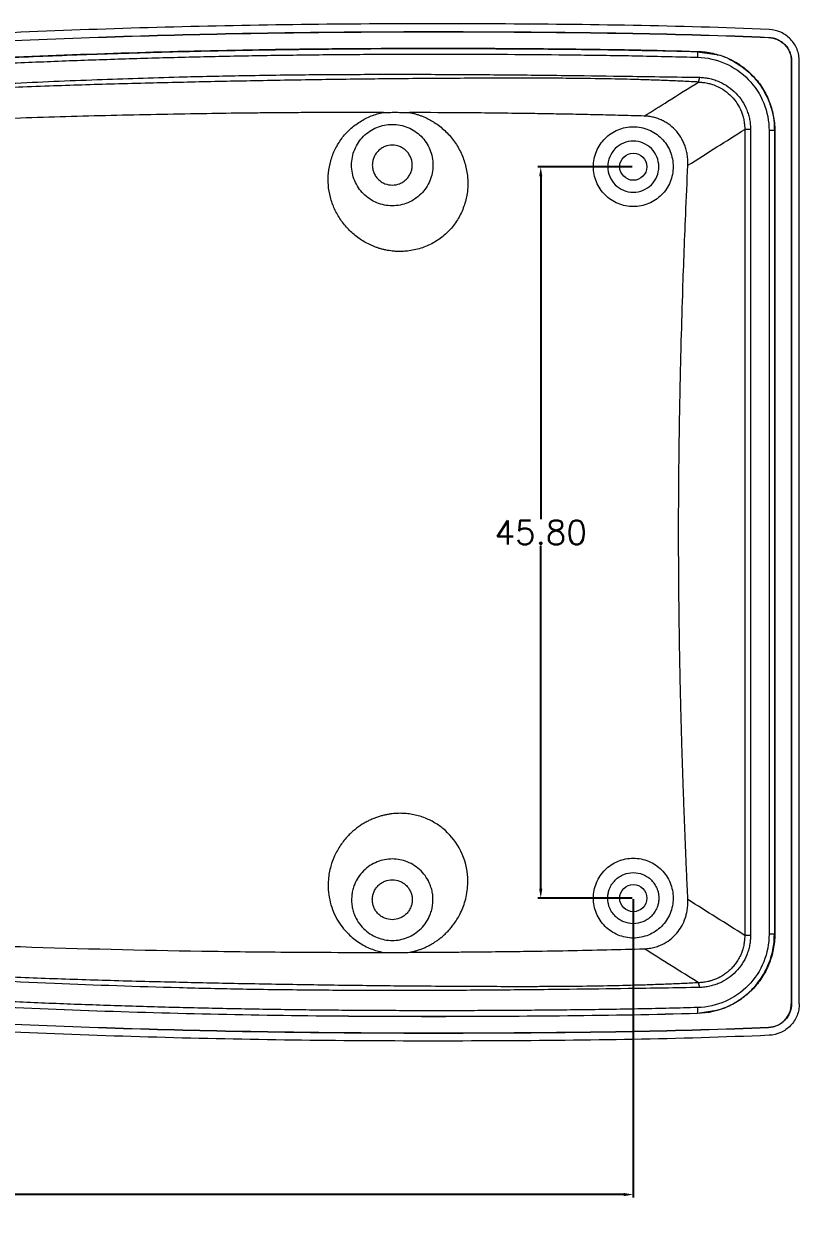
# Model space of a CAD drawing. Header units: inches. Extents: x 1474 to 3696, y 573 to 1061.
# Drawn here: x 2787 to 2835.6, y 835.4 to 909.7 of the extents above; entities that cross this region are included whole.
import ezdxf

# ---------------------------------------------------------------- set-up
doc = ezdxf.new("R2010")
doc.units = ezdxf.units.IN
doc.styles.get("Standard").update_dxf_attribs({"font": 'txt', "bigfont": 'gbcbig.shx'})
doc.dimstyles.new('2', dxfattribs={"dimtxt": 1.5, "dimasz": 0.6, "dimexe": 0.18, "dimexo": 0.0625, "dimgap": 0.09, "dimtad": 0, "dimtih": 1, "dimtoh": 1, "dimzin": 0, "dimdsep": 46, "dimtxsty": 'Standard', "dimcen": 0, "dimadec": 0, "dimazin": 2, "dimtfac": 1, "dimtofl": 0, "dimtmove": 0, "dimatfit": 3, "dimfxl": 0, "dimtolj": 1, "dimtzin": 0, "dimarcsym": 0})

# ---------------------------------------------------------------- blocks, each defined once
blk = doc.blocks.new('*D213')
at = {"color": 0, "lineweight": -2, "transparency": 16777216}
for p, q in [((2825.162, 900.754), (2819.247, 900.754)), ((2819.427, 900.154), (2819.427, 878.694)), ((2819.427, 855.554), (2819.427, 877.014)), ((2825.162, 854.954), (2819.247, 854.954))]:
    blk.add_line(p, q, dxfattribs=at)
at = {"color": 0, "transparency": 16777216}
for points in [[(2819.327, 900.154), (2819.527, 900.154), (2819.427, 900.754)], [(2819.327, 855.554), (2819.527, 855.554), (2819.427, 854.954)]]:
    blk.add_solid(points, dxfattribs=at)
at = {"layer": 'Defpoints', "color": 0, "transparency": 16777216}
for p in [(2819.427, 900.754), (2825.225, 900.754), (2825.225, 854.954)]:
    blk.add_point(p, dxfattribs=at)
at = {"color": 0, "transparency": 16777216, "insert": (2819.427, 877.854), "char_height": 1.5, "attachment_point": 5}
blk.add_mtext('\\A1;45.80', dxfattribs=at)
blk = doc.blocks.new('*D215')
at = {"color": 0, "lineweight": -2, "transparency": 16777216}
for p, q in [((2695.025, 863.451), (2695.025, 836.212)), ((2825.225, 854.892), (2825.225, 836.212)), ((2695.625, 836.392), (2756.785, 836.392)), ((2824.625, 836.392), (2763.465, 836.392))]:
    blk.add_line(p, q, dxfattribs=at)
at = {"color": 0, "transparency": 16777216}
for points in [[(2695.625, 836.492), (2695.625, 836.292), (2695.025, 836.392)], [(2824.625, 836.492), (2824.625, 836.292), (2825.225, 836.392)]]:
    blk.add_solid(points, dxfattribs=at)
at = {"layer": 'Defpoints', "color": 0, "transparency": 16777216}
for p in [(2695.025, 863.514), (2825.225, 854.954), (2695.025, 836.392)]:
    blk.add_point(p, dxfattribs=at)
at = {"color": 0, "transparency": 16777216, "insert": (2760.125, 836.392), "char_height": 1.5, "attachment_point": 5}
blk.add_mtext('\\A1;130.20', dxfattribs=at)

msp = doc.modelspace()

# ---------------------------------------------------------------- linework, layer by layer
at = {"color": 7, "linetype": 'Continuous', "lineweight": 15}
for p, q in [((2833.706, 908.856), (2833.706, 908.845)), ((2829.257, 907.979), (2829.256, 907.958)), ((2835.125, 907.367), (2835.125, 848.342)), ((2835.135, 907.367), (2835.125, 907.367)), ((2835.135, 907.367), (2835.135, 848.342)), ((2835.625, 848.342), (2835.625, 907.367)), ((2829.32, 906.055), (2829.387, 906.353)), ((2832.569, 903.089), (2832.211, 903.089)), ((2832.211, 903.089), (2832.211, 852.62)), ((2832.569, 903.089), (2832.569, 852.62)), ((2833.732, 903.013), (2833.732, 852.696)), ((2834.068, 903.013), (2833.732, 903.013)), ((2834.068, 903.013), (2834.068, 852.696)), ((2834.09, 903.013), (2834.068, 903.013)), ((2834.09, 903.013), (2834.09, 852.696)), ((2832.569, 852.62), (2832.211, 852.62)), ((2834.068, 852.696), (2833.732, 852.696)), ((2834.068, 852.696), (2834.09, 852.696)), ((2829.387, 849.356), (2829.32, 849.654)), ((2835.125, 848.342), (2835.135, 848.342)), ((2829.256, 847.751), (2829.257, 847.729)), ((2833.706, 846.863), (2833.706, 846.853))]:
    msp.add_line(p, q, dxfattribs=at)
at = {"color": 8, "linetype": 'Continuous', "lineweight": 15}
for p, q in [((2829.256, 907.958), (2830.44, 907.772)), ((2829.256, 847.751), (2830.44, 847.935))]:
    msp.add_line(p, q, dxfattribs=at)
at = {"color": 7, "linetype": 'Continuous', "lineweight": 15}
for centre in [(2825.225, 900.754), (2825.225, 854.954)]:
    msp.add_circle(centre, 0.85, dxfattribs=at)
for centre, start, end in [((2826.832, 907.763), 356.34105, 4.59062), ((2826.832, 847.946), 355.40938, 3.65895)]:
    msp.add_arc(centre, 2.432, start, end, dxfattribs=at)
for points, knots in [([(2833.728, 909.345), (2830.888, 909.47), (2828.048, 909.548), (2822.367, 909.653), (2819.527, 909.68), (2813.845, 909.708), (2811.003, 909.708), (2805.319, 909.671), (2802.475, 909.634), (2793.944, 909.458), (2788.272, 909.26), (2776.949, 908.68), (2771.297, 908.303), (2762.836, 907.646), (2760.018, 907.411), (2754.388, 906.91), (2751.575, 906.646), (2745.959, 906.07), (2743.159, 905.758), (2737.576, 905.077), (2734.793, 904.707), (2729.24, 903.918), (2726.469, 903.5), (2720.927, 902.641), (2718.156, 902.202), (2712.62, 901.308), (2709.854, 900.856), (2704.344, 899.88), (2701.599, 899.355), (2698.872, 898.754)], [0, 0, 0, 0, 0.0625, 0.0625, 0.125, 0.125, 0.1875, 0.1875, 0.25, 0.25, 0.375, 0.375, 0.5, 0.5, 0.5625, 0.5625, 0.625, 0.625, 0.6875, 0.6875, 0.75, 0.75, 0.8125, 0.8125, 0.875, 0.875, 0.9375, 0.9375, 1, 1, 1, 1]), ([(2698.978, 898.276), (2701.696, 898.875), (2704.438, 899.4), (2709.945, 900.374), (2712.709, 900.828), (2718.244, 901.721), (2721.014, 902.16), (2726.555, 903.019), (2729.326, 903.436), (2734.878, 904.224), (2737.659, 904.593), (2743.238, 905.275), (2746.035, 905.584), (2751.64, 906.159), (2754.448, 906.425), (2760.073, 906.924), (2762.889, 907.159), (2771.349, 907.816), (2777.003, 908.193), (2788.327, 908.772), (2793.997, 908.97), (2802.508, 909.144), (2805.346, 909.182), (2811.021, 909.218), (2813.858, 909.218), (2819.531, 909.191), (2822.367, 909.164), (2828.038, 909.059), (2830.873, 908.98), (2833.706, 908.856)], [0, 0, 0, 0, 0.0625, 0.0625, 0.125, 0.125, 0.1875, 0.1875, 0.25, 0.25, 0.3125, 0.3125, 0.375, 0.375, 0.4375, 0.4375, 0.5, 0.5, 0.625, 0.625, 0.75, 0.75, 0.8125, 0.8125, 0.875, 0.875, 0.9375, 0.9375, 1, 1, 1, 1]), ([(2698.98, 898.265), (2701.698, 898.865), (2704.44, 899.389), (2709.947, 900.364), (2712.712, 900.818), (2718.247, 901.71), (2721.017, 902.15), (2726.557, 903.008), (2729.328, 903.426), (2734.88, 904.214), (2737.661, 904.583), (2743.24, 905.265), (2746.037, 905.573), (2751.641, 906.149), (2754.45, 906.415), (2760.074, 906.914), (2762.891, 907.149), (2771.351, 907.806), (2777.004, 908.182), (2788.328, 908.761), (2793.998, 908.959), (2802.509, 909.134), (2805.347, 909.172), (2811.021, 909.208), (2813.858, 909.207), (2819.531, 909.18), (2822.367, 909.153), (2828.038, 909.048), (2830.873, 908.97), (2833.706, 908.845)], [0, 0, 0, 0, 0.0625, 0.0625, 0.125, 0.125, 0.1875, 0.1875, 0.25, 0.25, 0.3125, 0.3125, 0.375, 0.375, 0.4375, 0.4375, 0.5, 0.5, 0.625, 0.625, 0.75, 0.75, 0.8125, 0.8125, 0.875, 0.875, 0.9375, 0.9375, 1, 1, 1, 1]), ([(2833.706, 908.856), (2833.898, 908.848), (2834.084, 908.803), (2834.345, 908.687), (2834.427, 908.64), (2834.582, 908.532), (2834.655, 908.469), (2834.787, 908.332), (2834.846, 908.258), (2834.949, 908.098), (2834.993, 908.013), (2835.098, 907.749), (2835.135, 907.559), (2835.135, 907.367)], [0, 0, 0, 0, 0.25, 0.25, 0.375, 0.375, 0.5, 0.5, 0.625, 0.625, 0.75, 0.75, 1, 1, 1, 1]), ([(2833.706, 908.845), (2833.896, 908.837), (2834.081, 908.793), (2834.34, 908.678), (2834.422, 908.631), (2834.575, 908.524), (2834.648, 908.461), (2834.779, 908.325), (2834.837, 908.252), (2834.94, 908.093), (2834.984, 908.008), (2835.088, 907.746), (2835.125, 907.557), (2835.125, 907.367)], [0, 0, 0, 0, 0.25, 0.25, 0.375, 0.375, 0.5, 0.5, 0.625, 0.625, 0.75, 0.75, 1, 1, 1, 1]), ([(2835.625, 907.367), (2835.625, 907.494), (2835.613, 907.62), (2835.566, 907.866), (2835.53, 907.989), (2835.436, 908.224), (2835.378, 908.335), (2835.242, 908.547), (2835.163, 908.647), (2834.988, 908.829), (2834.893, 908.911), (2834.687, 909.056), (2834.576, 909.12), (2834.232, 909.274), (2833.982, 909.334), (2833.728, 909.345)], [0, 0, 0, 0, 0.125, 0.125, 0.25, 0.25, 0.375, 0.375, 0.5, 0.5, 0.625, 0.625, 0.75, 0.75, 1, 1, 1, 1]), ([(2700.373, 897.534), (2702.981, 898.085), (2705.609, 898.575), (2710.882, 899.492), (2713.528, 899.921), (2718.824, 900.771), (2721.474, 901.193), (2726.775, 902.013), (2729.425, 902.412), (2734.736, 903.166), (2737.398, 903.522), (2742.733, 904.179), (2745.407, 904.478), (2750.766, 905.036), (2753.452, 905.294), (2758.831, 905.781), (2761.524, 906.009), (2769.614, 906.654), (2775.02, 907.027), (2783.141, 907.476), (2785.85, 907.606), (2791.271, 907.823), (2793.983, 907.911), (2799.411, 908.051), (2802.125, 908.101), (2807.553, 908.164), (2810.267, 908.178), (2815.694, 908.177), (2818.407, 908.163), (2823.832, 908.104), (2826.545, 908.058), (2829.257, 907.979)], [0, 0, 0, 0, 0.0625, 0.0625, 0.125, 0.125, 0.1875, 0.1875, 0.25, 0.25, 0.3125, 0.3125, 0.375, 0.375, 0.4375, 0.4375, 0.5, 0.5, 0.625, 0.625, 0.6875, 0.6875, 0.75, 0.75, 0.8125, 0.8125, 0.875, 0.875, 0.9375, 0.9375, 1, 1, 1, 1]), ([(2700.377, 897.512), (2700.779, 897.596), (2701.598, 897.767), (2702.856, 898.018), (2704.168, 898.272), (2705.533, 898.527), (2706.952, 898.784), (2708.425, 899.043), (2709.951, 899.304), (2711.529, 899.568), (2713.158, 899.836), (2714.836, 900.109), (2716.564, 900.386), (2718.339, 900.67), (2720.161, 900.96), (2723.172, 901.434), (2726.755, 901.988), (2730.278, 902.509), (2732.923, 902.887), (2735.127, 903.191), (2737.82, 903.547), (2740.971, 903.944), (2745.208, 904.435), (2750.75, 905.018), (2757.785, 905.676), (2763.748, 906.171), (2768.12, 906.504), (2770.422, 906.671), (2772.787, 906.835), (2775.2, 906.994), (2777.644, 907.145), (2780.093, 907.287), (2782.527, 907.418), (2784.935, 907.537), (2787.334, 907.644), (2789.774, 907.742), (2792.319, 907.832), (2794.998, 907.915), (2797.787, 907.988), (2800.647, 908.049), (2803.557, 908.097), (2806.524, 908.13), (2809.555, 908.151), (2812.658, 908.158), (2815.835, 908.152), (2819.087, 908.133), (2822.412, 908.099), (2825.81, 908.047), (2828.1, 907.987), (2829.256, 907.958)], [0, 0, 0, 0, 0.009613, 0.019627, 0.030044, 0.040868, 0.052103, 0.063747, 0.075795, 0.088241, 0.101077, 0.114297, 0.127893, 0.141857, 0.156186, 0.170875, 0.212899, 0.240686, 0.25391, 0.27517, 0.292502, 0.317147, 0.349056, 0.391575, 0.446448, 0.512676, 0.529908, 0.547698, 0.565962, 0.584605, 0.603496, 0.622432, 0.641181, 0.659681, 0.678008, 0.696511, 0.715936, 0.736676, 0.758242, 0.780199, 0.802523, 0.825263, 0.848514, 0.872331, 0.896727, 0.9217, 0.947242, 0.973342, 1, 1, 1, 1]), ([(2829.257, 907.979), (2829.579, 907.97), (2829.895, 907.93), (2830.361, 907.826), (2830.514, 907.784), (2830.819, 907.685), (2830.97, 907.628), (2831.41, 907.435), (2831.687, 907.28), (2832.212, 906.918), (2832.461, 906.709), (2832.905, 906.253), (2833.104, 906.005), (2833.454, 905.469), (2833.605, 905.182), (2833.844, 904.593), (2833.936, 904.288), (2834.059, 903.655), (2834.09, 903.335), (2834.09, 903.013)], [0, 0, 0, 0, 0.125, 0.125, 0.1875, 0.1875, 0.25, 0.25, 0.375, 0.375, 0.5, 0.5, 0.625, 0.625, 0.75, 0.75, 0.875, 0.875, 1, 1, 1, 1]), ([(2700.383, 897.169), (2700.794, 897.255), (2701.614, 897.426), (2702.847, 897.672), (2704.081, 897.911), (2705.189, 898.117), (2706.547, 898.366), (2708.524, 898.718), (2711.811, 899.274), (2716.43, 900.021), (2721.306, 900.798), (2725.873, 901.506), (2729.737, 902.087), (2733.614, 902.641), (2737.764, 903.198), (2742.191, 903.747), (2746.898, 904.27), (2751.62, 904.75), (2756.356, 905.192), (2761.104, 905.603), (2765.537, 905.961), (2769.647, 906.269), (2773.43, 906.531), (2777.206, 906.772), (2780.975, 906.989), (2784.738, 907.18), (2788.494, 907.345), (2792.244, 907.482), (2795.986, 907.594), (2799.721, 907.683), (2803.448, 907.747), (2807.165, 907.787), (2810.872, 907.806), (2814.569, 907.807), (2818.256, 907.79), (2821.933, 907.755), (2825.599, 907.702), (2828.04, 907.639), (2829.259, 907.608)], [0, 0, 0, 0, 0.0098271, 0.0196431, 0.0294479, 0.0392415, 0.046002, 0.0617342, 0.0861411, 0.1238053, 0.1708362, 0.2011624, 0.2315349, 0.2619545, 0.2924223, 0.3290437, 0.3656982, 0.4023859, 0.4391059, 0.4758572, 0.5126392, 0.5418757, 0.5710403, 0.6001328, 0.629153, 0.6581011, 0.6869805, 0.7157921, 0.7445365, 0.7732125, 0.8018203, 0.8303548, 0.8588146, 0.8871997, 0.9155096, 0.9437449, 0.9719084, 1, 1, 1, 1]), ([(2829.259, 907.608), (2829.85, 907.591), (2830.439, 907.46), (2831.523, 906.986), (2832.019, 906.644), (2832.844, 905.797), (2833.173, 905.292), (2833.618, 904.196), (2833.732, 903.604), (2833.732, 903.013)], [0, 0, 0, 0, 0.25, 0.25, 0.5, 0.5, 0.75, 0.75, 1, 1, 1, 1]), ([(2830.44, 907.772), (2830.46, 907.769), (2830.868, 907.708), (2831.574, 907.338), (2832.463, 906.718), (2833.131, 905.964), (2833.599, 905.18), (2833.888, 904.407), (2834.042, 903.687), (2834.06, 903.228), (2834.068, 903.013)], [0, 0, 0, 0, 0.009735, 0.192349, 0.361264, 0.516441, 0.65797, 0.785755, 0.899744, 1, 1, 1, 1]), ([(2700.268, 895.917), (2700.8, 896.018), (2701.862, 896.22), (2703.457, 896.519), (2705.048, 896.813), (2706.636, 897.102), (2708.222, 897.387), (2709.804, 897.666), (2711.383, 897.942), (2712.958, 898.212), (2714.53, 898.478), (2716.93, 898.877), (2720.143, 899.397), (2724.153, 900.023), (2728.109, 900.615), (2732.478, 901.242), (2737.31, 901.889), (2742.656, 902.543), (2748.901, 903.239), (2756.098, 903.948), (2764.172, 904.628), (2772.323, 905.212), (2779.65, 905.655), (2786.101, 905.984), (2791.531, 906.214), (2796.383, 906.372), (2800.814, 906.47), (2804.852, 906.523), (2808.96, 906.546), (2812.975, 906.542), (2817.093, 906.516), (2821.032, 906.474), (2825.172, 906.418), (2827.89, 906.376), (2829.387, 906.353)], [0, 0, 0, 0, 0.012673, 0.025309, 0.037907, 0.050465, 0.062982, 0.075461, 0.087901, 0.100305, 0.112672, 0.125003, 0.156913, 0.188375, 0.219401, 0.250004, 0.291074, 0.332746, 0.375002, 0.43668, 0.499994, 0.56203, 0.624993, 0.668958, 0.71063, 0.74999, 0.780556, 0.81248, 0.8428, 0.874975, 0.904789, 0.937487, 0.965557, 1, 1, 1, 1]), ([(2829.32, 906.055), (2829.161, 906.063), (2828.842, 906.08), (2828.358, 906.103), (2827.867, 906.125), (2827.368, 906.145), (2826.862, 906.165), (2826.348, 906.182), (2825.827, 906.199), (2824.832, 906.228), (2823.306, 906.261), (2821.329, 906.287), (2819.266, 906.299), (2817.229, 906.3), (2815.137, 906.293), (2813.031, 906.281), (2810.993, 906.266), (2808.276, 906.238), (2804.897, 906.193), (2800.821, 906.12), (2797.477, 906.049), (2794.809, 905.986), (2792.77, 905.932), (2790.679, 905.87), (2788.579, 905.801), (2786.542, 905.724), (2784.478, 905.636), (2782.505, 905.543), (2780.501, 905.437), (2778.5, 905.321), (2775.801, 905.152), (2773.08, 904.966), (2770.391, 904.768), (2768.317, 904.609), (2766.303, 904.45), (2763.66, 904.235), (2760.363, 903.959), (2756.404, 903.614), (2752.336, 903.243), (2749.114, 902.933), (2746.629, 902.679), (2745.021, 902.507), (2743.417, 902.328), (2741.818, 902.143), (2739.38, 901.849), (2736.191, 901.439), (2732.884, 900.973), (2730.287, 900.589), (2727.648, 900.189), (2724.35, 899.676), (2721.019, 899.149), (2718.367, 898.732), (2716.373, 898.421), (2714.4, 898.115), (2712.398, 897.805), (2710.398, 897.489), (2708.376, 897.158), (2706.391, 896.812), (2704.738, 896.501), (2703.45, 896.244), (2702.474, 896.039), (2701.536, 895.834), (2700.931, 895.693), (2700.632, 895.624)], [0, 0, 0, 0, 0.003754, 0.007552, 0.011394, 0.015283, 0.019219, 0.023204, 0.027238, 0.031324, 0.046273, 0.062508, 0.07689, 0.093778, 0.109441, 0.125102, 0.14231, 0.15641, 0.187717, 0.220164, 0.250325, 0.264772, 0.281642, 0.297304, 0.312963, 0.330042, 0.344266, 0.360552, 0.375548, 0.390535, 0.406796, 0.438007, 0.453605, 0.469201, 0.486171, 0.500388, 0.530647, 0.562763, 0.59233, 0.625138, 0.637643, 0.650132, 0.662608, 0.675065, 0.687496, 0.719693, 0.749929, 0.765562, 0.781198, 0.812467, 0.843715, 0.859943, 0.874941, 0.890555, 0.906173, 0.92179, 0.937402, 0.953646, 0.968676, 0.976846, 0.98478, 0.992493, 1, 1, 1, 1]), ([(2825.913, 903.926), (2826.408, 904.237), (2827.543, 904.951), (2828.679, 905.657), (2829.32, 906.055)], [0, 0, 0, 0, 0.436519, 1, 1, 1, 1]), ([(2829.32, 906.055), (2829.355, 906.053), (2829.433, 906.05), (2829.562, 906.038), (2829.714, 906.018), (2829.903, 905.983), (2830.09, 905.935), (2830.278, 905.873), (2830.564, 905.759), (2830.956, 905.539), (2831.398, 905.164), (2831.755, 904.713), (2831.974, 904.289), (2832.098, 903.931), (2832.152, 903.691), (2832.18, 903.5), (2832.196, 903.357), (2832.206, 903.225), (2832.209, 903.132), (2832.211, 903.089)], [0, 0, 0, 0, 0.023069, 0.051205, 0.084618, 0.123526, 0.177099, 0.21042, 0.25305, 0.378367, 0.502665, 0.629722, 0.752246, 0.812579, 0.877095, 0.913465, 0.93893, 0.971238, 1, 1, 1, 1]), ([(2829.387, 906.353), (2829.44, 906.351), (2829.546, 906.347), (2829.704, 906.33), (2829.862, 906.307), (2830.071, 906.265), (2830.328, 906.193), (2830.723, 906.042), (2831.186, 905.784), (2831.668, 905.373), (2832.063, 904.878), (2832.305, 904.408), (2832.442, 904.011), (2832.516, 903.706), (2832.562, 903.397), (2832.567, 903.191), (2832.569, 903.089)], [0, 0, 0, 0, 0.031453, 0.062993, 0.094699, 0.126648, 0.189803, 0.253069, 0.37817, 0.502868, 0.627673, 0.752586, 0.815025, 0.877362, 0.939159, 1, 1, 1, 1]), ([(2809.569, 904.152), (2809.124, 904.152), (2808.178, 904.153), (2806.757, 904.151), (2805.308, 904.144), (2804.07, 904.137), (2802.977, 904.13), (2801.895, 904.119), (2800.291, 904.102), (2797.119, 904.057), (2793.464, 903.985), (2789.673, 903.885), (2786.83, 903.796), (2783.988, 903.692), (2781.146, 903.574), (2778.591, 903.453), (2776.697, 903.357), (2775.244, 903.276), (2774.011, 903.207), (2772.117, 903.093), (2769.769, 902.944), (2766.929, 902.753), (2765.037, 902.614), (2764.105, 902.546)], [0, 0, 0, 0, 0.029355, 0.062515, 0.093784, 0.125024, 0.144222, 0.165846, 0.196461, 0.250038, 0.375048, 0.437553, 0.500058, 0.562558, 0.625046, 0.687521, 0.731094, 0.749989, 0.783373, 0.812462, 0.87495, 0.938358, 1, 1, 1, 1]), ([(2810.125, 895.472), (2810.06, 895.48), (2809.93, 895.496), (2809.738, 895.532), (2809.547, 895.575), (2809.358, 895.627), (2809.172, 895.687), (2808.987, 895.756), (2808.805, 895.833), (2808.45, 896.001), (2807.948, 896.307), (2807.364, 896.819), (2806.873, 897.421), (2806.493, 898.1), (2806.228, 898.831), (2806.096, 899.595), (2806.104, 900.369), (2806.251, 901.135), (2806.528, 901.865), (2806.936, 902.532), (2807.461, 903.115), (2807.987, 903.514), (2808.446, 903.775), (2808.808, 903.938), (2809.182, 904.068), (2809.44, 904.124), (2809.569, 904.152)], [0, 0, 0, 0, 0.015628, 0.031212, 0.046784, 0.062375, 0.078016, 0.093739, 0.109574, 0.125549, 0.188055, 0.250261, 0.312377, 0.375162, 0.438073, 0.500034, 0.562373, 0.624903, 0.687937, 0.74986, 0.811984, 0.874588, 0.90625, 0.937519, 0.968673, 1, 1, 1, 1]), ([(2809.569, 904.152), (2809.631, 904.153), (2809.754, 904.156), (2809.94, 904.159), (2810.063, 904.16), (2810.125, 904.16)], [0, 0, 0, 0, 0.335662, 0.668739, 1, 1, 1, 1]), ([(2810.125, 904.16), (2810.184, 904.161), (2810.303, 904.161), (2810.482, 904.16), (2810.662, 904.159), (2810.844, 904.156), (2811.027, 904.152), (2811.148, 904.149), (2811.209, 904.147)], [0, 0, 0, 0, 0.161668, 0.324888, 0.490003, 0.65735, 0.827246, 1, 1, 1, 1]), ([(2811.209, 904.147), (2811.278, 904.133), (2811.415, 904.105), (2811.617, 904.05), (2811.816, 903.986), (2812.011, 903.913), (2812.203, 903.831), (2812.392, 903.739), (2812.577, 903.638), (2812.935, 903.421), (2813.431, 903.037), (2813.983, 902.417), (2814.417, 901.709), (2814.712, 900.932), (2814.867, 900.117), (2814.866, 899.285), (2814.703, 898.465), (2814.383, 897.686), (2813.918, 896.977), (2813.32, 896.372), (2812.725, 895.984), (2812.211, 895.749), (2811.81, 895.611), (2811.396, 895.513), (2811.021, 895.461), (2810.691, 895.444), (2810.407, 895.446), (2810.219, 895.463), (2810.125, 895.472)], [0, 0, 0, 0, 0.015585, 0.031116, 0.04663, 0.06216, 0.077744, 0.093416, 0.109211, 0.125164, 0.18748, 0.250059, 0.31263, 0.375343, 0.438246, 0.500155, 0.562638, 0.625202, 0.687665, 0.750034, 0.812292, 0.843368, 0.874589, 0.905846, 0.937094, 0.958139, 0.979075, 1, 1, 1, 1]), ([(2825.913, 903.926), (2825.369, 903.941), (2824.308, 903.972), (2822.756, 904.009), (2821.287, 904.04), (2819.9, 904.064), (2817.724, 904.097), (2814.837, 904.13), (2812.383, 904.142), (2811.209, 904.147)], [0, 0, 0, 0, 0.111305, 0.21697, 0.316979, 0.411327, 0.500005, 0.760969, 1, 1, 1, 1]), ([(2828.644, 900.841), (2828.646, 900.896), (2828.649, 901.007), (2828.644, 901.171), (2828.631, 901.334), (2828.61, 901.495), (2828.58, 901.654), (2828.541, 901.812), (2828.483, 902.006), (2828.396, 902.235), (2828.228, 902.574), (2827.958, 902.967), (2827.611, 903.298), (2827.297, 903.517), (2827.042, 903.657), (2826.774, 903.769), (2826.494, 903.853), (2826.207, 903.909), (2826.011, 903.92), (2825.913, 903.926)], [0, 0, 0, 0, 0.0361816, 0.0720568, 0.1077119, 0.1432351, 0.1787157, 0.2142432, 0.249907, 0.3123858, 0.3748816, 0.4994345, 0.6243528, 0.686967, 0.7490706, 0.8123977, 0.8748536, 0.9371494, 1, 1, 1, 1]), ([(2807.575, 900.854), (2807.575, 901.188), (2807.641, 901.522), (2807.897, 902.139), (2808.086, 902.421), (2808.558, 902.893), (2808.841, 903.083), (2809.457, 903.338), (2809.791, 903.404), (2810.459, 903.404), (2810.792, 903.338), (2811.409, 903.083), (2811.692, 902.893), (2812.164, 902.421), (2812.353, 902.139), (2812.609, 901.522), (2812.675, 901.188), (2812.675, 900.854)], [0, 0, 0, 0, 0.125, 0.125, 0.25, 0.25, 0.375, 0.375, 0.5, 0.5, 0.625, 0.625, 0.75, 0.75, 0.875, 0.875, 1, 1, 1, 1]), ([(2822.725, 900.754), (2822.725, 901.082), (2822.79, 901.409), (2823.04, 902.013), (2823.226, 902.291), (2823.689, 902.754), (2823.966, 902.939), (2824.571, 903.189), (2824.898, 903.254), (2825.552, 903.254), (2825.879, 903.189), (2826.484, 902.939), (2826.761, 902.754), (2827.224, 902.291), (2827.409, 902.013), (2827.66, 901.409), (2827.725, 901.082), (2827.725, 900.754)], [0, 0, 0, 0, 0.125, 0.125, 0.25, 0.25, 0.375, 0.375, 0.5, 0.5, 0.625, 0.625, 0.75, 0.75, 0.875, 0.875, 1, 1, 1, 1]), ([(2828.644, 900.841), (2829.251, 901.226), (2830.44, 901.979), (2831.629, 902.724), (2832.211, 903.089)], [0, 0, 0, 0, 0.510543, 1, 1, 1, 1]), ([(2811.375, 900.854), (2811.374, 900.894), (2811.372, 900.972), (2811.355, 901.089), (2811.327, 901.204), (2811.274, 901.358), (2811.177, 901.546), (2811.015, 901.744), (2810.816, 901.907), (2810.525, 902.057), (2810.125, 902.135), (2809.725, 902.058), (2809.434, 901.907), (2809.235, 901.744), (2809.072, 901.546), (2808.958, 901.324), (2808.888, 901.09), (2808.879, 900.933), (2808.875, 900.854)], [0, 0, 0, 0, 0.030223, 0.060159, 0.090078, 0.120248, 0.18524, 0.250369, 0.315361, 0.380489, 0.500065, 0.619642, 0.684633, 0.749762, 0.814754, 0.879882, 0.939839, 1, 1, 1, 1]), ([(2826.825, 900.754), (2826.825, 900.964), (2826.783, 901.173), (2826.623, 901.56), (2826.504, 901.738), (2826.208, 902.034), (2826.031, 902.152), (2825.644, 902.313), (2825.434, 902.354), (2825.016, 902.354), (2824.806, 902.313), (2824.419, 902.152), (2824.242, 902.034), (2823.945, 901.738), (2823.827, 901.56), (2823.667, 901.173), (2823.625, 900.964), (2823.625, 900.754)], [0, 0, 0, 0, 0.125, 0.125, 0.25, 0.25, 0.375, 0.375, 0.5, 0.5, 0.625, 0.625, 0.75, 0.75, 0.875, 0.875, 1, 1, 1, 1]), ([(2812.675, 900.854), (2812.675, 900.521), (2812.609, 900.187), (2812.353, 899.57), (2812.164, 899.287), (2811.692, 898.815), (2811.409, 898.626), (2810.792, 898.371), (2810.459, 898.304), (2809.791, 898.304), (2809.457, 898.371), (2808.841, 898.626), (2808.558, 898.815), (2808.086, 899.287), (2807.897, 899.57), (2807.641, 900.187), (2807.575, 900.521), (2807.575, 900.854)], [0, 0, 0, 0, 0.125, 0.125, 0.25, 0.25, 0.375, 0.375, 0.5, 0.5, 0.625, 0.625, 0.75, 0.75, 0.875, 0.875, 1, 1, 1, 1]), ([(2808.875, 900.854), (2808.876, 900.815), (2808.878, 900.736), (2808.895, 900.62), (2808.923, 900.505), (2808.976, 900.351), (2809.072, 900.163), (2809.235, 899.965), (2809.434, 899.802), (2809.725, 899.651), (2810.125, 899.574), (2810.525, 899.651), (2810.816, 899.802), (2811.015, 899.964), (2811.178, 900.163), (2811.291, 900.385), (2811.362, 900.619), (2811.371, 900.776), (2811.375, 900.854)], [0, 0, 0, 0, 0.030223, 0.060159, 0.090078, 0.120248, 0.18524, 0.250369, 0.315361, 0.380489, 0.500065, 0.619642, 0.684633, 0.749762, 0.814754, 0.879882, 0.939839, 1, 1, 1, 1]), ([(2827.725, 900.754), (2827.725, 900.427), (2827.66, 900.1), (2827.409, 899.495), (2827.224, 899.218), (2826.761, 898.755), (2826.484, 898.57), (2825.879, 898.319), (2825.552, 898.254), (2824.898, 898.254), (2824.571, 898.319), (2823.966, 898.57), (2823.689, 898.755), (2823.226, 899.218), (2823.04, 899.495), (2822.79, 900.1), (2822.725, 900.427), (2822.725, 900.754)], [0, 0, 0, 0, 0.125, 0.125, 0.25, 0.25, 0.375, 0.375, 0.5, 0.5, 0.625, 0.625, 0.75, 0.75, 0.875, 0.875, 1, 1, 1, 1]), ([(2823.625, 900.754), (2823.625, 900.545), (2823.667, 900.336), (2823.827, 899.949), (2823.945, 899.771), (2824.242, 899.475), (2824.419, 899.356), (2824.806, 899.196), (2825.016, 899.154), (2825.434, 899.154), (2825.644, 899.196), (2826.031, 899.356), (2826.208, 899.475), (2826.504, 899.771), (2826.623, 899.949), (2826.783, 900.336), (2826.825, 900.545), (2826.825, 900.754)], [0, 0, 0, 0, 0.125, 0.125, 0.25, 0.25, 0.375, 0.375, 0.5, 0.5, 0.625, 0.625, 0.75, 0.75, 0.875, 0.875, 1, 1, 1, 1]), ([(2828.065, 877.854), (2828.065, 878.124), (2828.065, 878.673), (2828.068, 879.51), (2828.073, 880.376), (2828.08, 881.27), (2828.089, 882.193), (2828.1, 883.144), (2828.114, 884.124), (2828.13, 885.132), (2828.149, 886.168), (2828.171, 887.233), (2828.195, 888.326), (2828.241, 890.159), (2828.308, 892.448), (2828.404, 895.221), (2828.513, 897.931), (2828.598, 899.815), (2828.644, 900.841)], [0, 0, 0, 0, 0.034791, 0.070791, 0.108022, 0.146499, 0.18623, 0.22722, 0.269465, 0.31297, 0.357747, 0.403805, 0.451146, 0.499751, 0.642392, 0.749833, 0.863669, 1, 1, 1, 1]), ([(2828.644, 854.868), (2828.628, 855.229), (2828.595, 855.948), (2828.548, 857.024), (2828.503, 858.089), (2828.46, 859.145), (2828.42, 860.192), (2828.382, 861.229), (2828.346, 862.256), (2828.312, 863.274), (2828.28, 864.282), (2828.251, 865.28), (2828.217, 866.513), (2828.181, 867.977), (2828.145, 869.67), (2828.116, 871.343), (2828.093, 872.998), (2828.077, 874.634), (2828.067, 876.25), (2828.066, 877.322), (2828.065, 877.854)], [0, 0, 0, 0, 0.048028, 0.095534, 0.142522, 0.188995, 0.234958, 0.280413, 0.325366, 0.369819, 0.413777, 0.457245, 0.500227, 0.574481, 0.647736, 0.720018, 0.791356, 0.861779, 0.931316, 1, 1, 1, 1]), ([(2829.387, 849.356), (2827.89, 849.333), (2825.172, 849.29), (2821.032, 849.234), (2817.093, 849.193), (2812.975, 849.167), (2808.96, 849.163), (2804.852, 849.186), (2800.814, 849.239), (2795.489, 849.357), (2788.727, 849.597), (2780.566, 849.998), (2772.323, 850.496), (2764.173, 851.081), (2756.098, 851.761), (2748.001, 852.559), (2740, 853.47), (2733.361, 854.34), (2728.109, 855.093), (2724.153, 855.686), (2720.143, 856.311), (2716.58, 856.888), (2713.479, 857.407), (2710.854, 857.858), (2708.218, 858.321), (2705.574, 858.798), (2702.922, 859.288), (2701.154, 859.624), (2700.268, 859.792)], [0, 0, 0, 0, 0.034442, 0.062513, 0.095211, 0.125026, 0.1572, 0.18752, 0.219444, 0.250011, 0.309917, 0.375007, 0.437969, 0.500006, 0.56332, 0.624998, 0.688163, 0.749995, 0.780598, 0.811624, 0.843086, 0.874997, 0.895569, 0.916241, 0.937017, 0.957903, 0.978898, 1, 1, 1, 1]), ([(2829.32, 849.654), (2829.161, 849.645), (2828.842, 849.629), (2828.358, 849.606), (2827.867, 849.584), (2827.368, 849.563), (2826.861, 849.544), (2826.348, 849.526), (2825.827, 849.509), (2824.833, 849.48), (2823.307, 849.446), (2821.627, 849.424), (2820.243, 849.413), (2818.885, 849.408), (2817.175, 849.407), (2815.437, 849.414), (2814.078, 849.422), (2812.681, 849.43), (2811.022, 849.443), (2808.305, 849.47), (2804.896, 849.516), (2800.82, 849.588), (2797.469, 849.66), (2794.803, 849.723), (2792.764, 849.777), (2790.679, 849.839), (2787.962, 849.93), (2785.216, 850.039), (2782.503, 850.166), (2780.498, 850.272), (2778.499, 850.388), (2775.799, 850.556), (2773.08, 850.743), (2770.391, 850.941), (2768.316, 851.099), (2766.302, 851.259), (2763.658, 851.474), (2760.363, 851.749), (2756.387, 852.095), (2752.32, 852.466), (2749.083, 852.779), (2746.595, 853.034), (2744.967, 853.208), (2743.364, 853.387), (2741.786, 853.571), (2739.375, 853.862), (2736.199, 854.27), (2732.891, 854.734), (2730.287, 855.12), (2727.648, 855.519), (2724.35, 856.031), (2721.025, 856.557), (2718.373, 856.975), (2716.379, 857.287), (2714.4, 857.593), (2712.398, 857.903), (2710.714, 858.169), (2709.383, 858.386), (2708.03, 858.611), (2706.393, 858.897), (2704.809, 859.194), (2703.65, 859.425), (2702.861, 859.588), (2702.096, 859.752), (2701.354, 859.917), (2700.871, 860.029), (2700.632, 860.085)], [0, 0, 0, 0, 0.003751, 0.007548, 0.011393, 0.015284, 0.019223, 0.023209, 0.027243, 0.031323, 0.046251, 0.062508, 0.070036, 0.07813, 0.093778, 0.109441, 0.118189, 0.125102, 0.141635, 0.15641, 0.187718, 0.2202, 0.250325, 0.264913, 0.281642, 0.297304, 0.312964, 0.344266, 0.360588, 0.375547, 0.390576, 0.406796, 0.438007, 0.453605, 0.469201, 0.486194, 0.500388, 0.530656, 0.562763, 0.592718, 0.625138, 0.637964, 0.650606, 0.66307, 0.675364, 0.687496, 0.719517, 0.749929, 0.765561, 0.781197, 0.812466, 0.843714, 0.859796, 0.87494, 0.890554, 0.906173, 0.92179, 0.930007, 0.937401, 0.953612, 0.968676, 0.9752, 0.981591, 0.987851, 0.993986, 1, 1, 1, 1]), ([(2810.125, 860.237), (2810.057, 860.228), (2809.917, 860.21), (2809.704, 860.17), (2809.483, 860.117), (2809.255, 860.049), (2809.021, 859.966), (2808.783, 859.866), (2808.543, 859.749), (2808.302, 859.614), (2808.063, 859.459), (2807.827, 859.285), (2807.597, 859.09), (2807.262, 858.766), (2806.869, 858.284), (2806.505, 857.633), (2806.238, 856.91), (2806.065, 855.985), (2806.143, 854.833), (2806.586, 853.652), (2807.183, 852.87), (2807.69, 852.418), (2808.036, 852.167), (2808.399, 851.955), (2808.777, 851.782), (2809.167, 851.645), (2809.435, 851.586), (2809.569, 851.557)], [0, 0, 0, 0, 0.0164, 0.033684, 0.051833, 0.07083, 0.090653, 0.11128, 0.132686, 0.154845, 0.17773, 0.20131, 0.225555, 0.250431, 0.313869, 0.375402, 0.430397, 0.500309, 0.602349, 0.706644, 0.800567, 0.835053, 0.868844, 0.902086, 0.934927, 0.967514, 1, 1, 1, 1]), ([(2811.209, 851.561), (2811.278, 851.576), (2811.416, 851.604), (2811.622, 851.66), (2811.828, 851.727), (2812.035, 851.804), (2812.241, 851.894), (2812.447, 851.996), (2812.651, 852.111), (2812.852, 852.239), (2813.051, 852.381), (2813.246, 852.537), (2813.436, 852.707), (2813.62, 852.892), (2813.798, 853.092), (2814.061, 853.425), (2814.403, 853.971), (2814.735, 854.812), (2814.871, 855.666), (2814.845, 856.801), (2814.444, 858.094), (2813.631, 859.074), (2813.013, 859.534), (2812.702, 859.726), (2812.371, 859.893), (2812.022, 860.031), (2811.659, 860.139), (2811.285, 860.216), (2810.901, 860.259), (2810.513, 860.27), (2810.255, 860.248), (2810.125, 860.237)], [0, 0, 0, 0, 0.015565, 0.03141, 0.047556, 0.064021, 0.080825, 0.097988, 0.115528, 0.133464, 0.151816, 0.170602, 0.18984, 0.20955, 0.22975, 0.250459, 0.306069, 0.375853, 0.455097, 0.500726, 0.632727, 0.749655, 0.776234, 0.803159, 0.830417, 0.857993, 0.88587, 0.914031, 0.942454, 0.971118, 1, 1, 1, 1]), ([(2829.257, 847.729), (2826.545, 847.651), (2823.832, 847.605), (2818.406, 847.546), (2815.693, 847.531), (2810.266, 847.53), (2807.552, 847.544), (2802.124, 847.608), (2799.409, 847.658), (2793.983, 847.798), (2791.271, 847.885), (2785.85, 848.103), (2783.14, 848.233), (2775.02, 848.681), (2769.613, 849.055), (2761.523, 849.7), (2758.83, 849.928), (2753.452, 850.414), (2750.766, 850.672), (2745.407, 851.231), (2742.733, 851.53), (2737.397, 852.187), (2734.736, 852.542), (2729.425, 853.297), (2726.775, 853.696), (2721.474, 854.516), (2718.824, 854.937), (2713.528, 855.787), (2710.882, 856.217), (2705.608, 857.134), (2702.981, 857.624), (2700.373, 858.175)], [0, 0, 0, 0, 0.0625, 0.0625, 0.125, 0.125, 0.1875, 0.1875, 0.25, 0.25, 0.3125, 0.3125, 0.375, 0.375, 0.5, 0.5, 0.5625, 0.5625, 0.625, 0.625, 0.6875, 0.6875, 0.75, 0.75, 0.8125, 0.8125, 0.875, 0.875, 0.9375, 0.9375, 1, 1, 1, 1]), ([(2700.377, 858.197), (2702.987, 857.646), (2705.616, 857.155), (2710.891, 856.238), (2713.537, 855.808), (2718.832, 854.959), (2721.481, 854.538), (2726.781, 853.718), (2729.432, 853.319), (2734.743, 852.564), (2737.404, 852.209), (2742.741, 851.552), (2745.415, 851.252), (2750.775, 850.694), (2753.46, 850.436), (2758.837, 849.95), (2761.53, 849.721), (2769.618, 849.077), (2775.023, 848.703), (2783.143, 848.254), (2785.852, 848.124), (2791.273, 847.907), (2793.985, 847.82), (2799.41, 847.68), (2802.124, 847.63), (2807.552, 847.566), (2810.265, 847.552), (2815.692, 847.553), (2818.404, 847.567), (2823.83, 847.627), (2826.544, 847.673), (2829.256, 847.751)], [0, 0, 0, 0, 0.0625, 0.0625, 0.125, 0.125, 0.1875, 0.1875, 0.25, 0.25, 0.3125, 0.3125, 0.375, 0.375, 0.4375, 0.4375, 0.5, 0.5, 0.625, 0.625, 0.6875, 0.6875, 0.75, 0.75, 0.8125, 0.8125, 0.875, 0.875, 0.9375, 0.9375, 1, 1, 1, 1]), ([(2829.259, 848.101), (2828.67, 848.085), (2827.492, 848.053), (2825.722, 848.015), (2823.95, 847.984), (2822.175, 847.959), (2820.397, 847.939), (2818.616, 847.924), (2816.833, 847.912), (2815.046, 847.905), (2813.257, 847.902), (2811.465, 847.903), (2809.669, 847.909), (2807.871, 847.919), (2806.07, 847.934), (2804.266, 847.954), (2802.46, 847.979), (2800.65, 848.011), (2798.839, 848.047), (2797.024, 848.09), (2795.208, 848.139), (2793.389, 848.193), (2791.568, 848.253), (2789.746, 848.318), (2787.921, 848.391), (2786.094, 848.469), (2784.264, 848.554), (2782.433, 848.646), (2780.6, 848.744), (2778.765, 848.847), (2776.927, 848.957), (2775.088, 849.072), (2773.246, 849.192), (2771.403, 849.318), (2769.558, 849.449), (2767.711, 849.585), (2764.102, 849.86), (2758.738, 850.301), (2751.633, 850.95), (2744.551, 851.682), (2738.114, 852.457), (2732.32, 853.244), (2727.161, 854.004), (2722.605, 854.708), (2718.706, 855.325), (2715.524, 855.834), (2712.532, 856.319), (2709.729, 856.785), (2707.119, 857.236), (2704.701, 857.678), (2702.476, 858.105), (2701.06, 858.399), (2700.383, 858.539)], [0, 0, 0, 0, 0.013572, 0.027164, 0.040777, 0.054411, 0.068065, 0.08174, 0.095437, 0.109155, 0.122895, 0.136656, 0.150439, 0.164242, 0.178068, 0.191914, 0.205783, 0.219671, 0.23358, 0.247509, 0.261457, 0.275425, 0.289413, 0.303421, 0.317448, 0.331495, 0.345561, 0.359648, 0.373755, 0.387884, 0.402033, 0.416202, 0.430393, 0.444604, 0.458836, 0.473089, 0.487363, 0.54243, 0.59749, 0.65254, 0.707578, 0.748197, 0.788726, 0.829164, 0.855663, 0.880695, 0.904257, 0.926349, 0.94697, 0.966118, 0.983795, 1, 1, 1, 1]), ([(2833.706, 846.853), (2830.873, 846.728), (2828.038, 846.65), (2822.367, 846.545), (2819.531, 846.518), (2813.858, 846.491), (2811.021, 846.49), (2805.347, 846.527), (2802.509, 846.564), (2793.997, 846.739), (2788.327, 846.937), (2777.003, 847.516), (2771.349, 847.892), (2762.889, 848.549), (2760.073, 848.784), (2754.448, 849.284), (2751.64, 849.549), (2746.035, 850.125), (2743.238, 850.434), (2737.659, 851.115), (2734.877, 851.485), (2729.326, 852.273), (2726.555, 852.69), (2721.014, 853.549), (2718.244, 853.988), (2712.709, 854.881), (2709.945, 855.334), (2704.437, 856.309), (2701.696, 856.833), (2698.978, 857.433)], [0, 0, 0, 0, 0.0625, 0.0625, 0.125, 0.125, 0.1875, 0.1875, 0.25, 0.25, 0.375, 0.375, 0.5, 0.5, 0.5625, 0.5625, 0.625, 0.625, 0.6875, 0.6875, 0.75, 0.75, 0.8125, 0.8125, 0.875, 0.875, 0.9375, 0.9375, 1, 1, 1, 1]), ([(2698.98, 857.443), (2701.698, 856.844), (2704.44, 856.32), (2709.947, 855.345), (2712.712, 854.891), (2718.247, 853.998), (2721.017, 853.559), (2726.557, 852.7), (2729.328, 852.283), (2734.88, 851.495), (2737.661, 851.126), (2743.24, 850.444), (2746.037, 850.135), (2751.641, 849.56), (2754.45, 849.294), (2760.074, 848.795), (2762.891, 848.56), (2771.351, 847.903), (2777.004, 847.526), (2788.328, 846.947), (2793.998, 846.75), (2802.509, 846.575), (2805.347, 846.537), (2811.021, 846.501), (2813.858, 846.501), (2819.531, 846.528), (2822.367, 846.555), (2828.038, 846.66), (2830.873, 846.739), (2833.706, 846.863)], [0, 0, 0, 0, 0.0625, 0.0625, 0.125, 0.125, 0.1875, 0.1875, 0.25, 0.25, 0.3125, 0.3125, 0.375, 0.375, 0.4375, 0.4375, 0.5, 0.5, 0.625, 0.625, 0.75, 0.75, 0.8125, 0.8125, 0.875, 0.875, 0.9375, 0.9375, 1, 1, 1, 1]), ([(2822.725, 854.954), (2822.725, 855.282), (2822.79, 855.609), (2823.04, 856.213), (2823.226, 856.491), (2823.689, 856.954), (2823.966, 857.139), (2824.571, 857.389), (2824.898, 857.454), (2825.552, 857.454), (2825.879, 857.389), (2826.484, 857.139), (2826.761, 856.954), (2827.224, 856.491), (2827.409, 856.213), (2827.66, 855.609), (2827.725, 855.282), (2827.725, 854.954)], [0, 0, 0, 0, 0.125, 0.125, 0.25, 0.25, 0.375, 0.375, 0.5, 0.5, 0.625, 0.625, 0.75, 0.75, 0.875, 0.875, 1, 1, 1, 1]), ([(2833.728, 846.364), (2830.888, 846.239), (2828.048, 846.161), (2822.367, 846.056), (2819.527, 846.029), (2813.845, 846.001), (2811.003, 846.001), (2805.319, 846.037), (2802.475, 846.075), (2793.944, 846.251), (2788.272, 846.449), (2776.949, 847.029), (2771.297, 847.405), (2762.836, 848.063), (2760.018, 848.297), (2754.388, 848.798), (2751.575, 849.063), (2745.959, 849.639), (2743.159, 849.951), (2737.576, 850.632), (2734.793, 851.002), (2729.24, 851.791), (2726.469, 852.209), (2720.927, 853.067), (2718.156, 853.506), (2712.62, 854.401), (2709.854, 854.853), (2704.344, 855.829), (2701.599, 856.354), (2698.872, 856.955)], [0, 0, 0, 0, 0.0625, 0.0625, 0.125, 0.125, 0.1875, 0.1875, 0.25, 0.25, 0.375, 0.375, 0.5, 0.5, 0.5625, 0.5625, 0.625, 0.625, 0.6875, 0.6875, 0.75, 0.75, 0.8125, 0.8125, 0.875, 0.875, 0.9375, 0.9375, 1, 1, 1, 1]), ([(2812.675, 854.854), (2812.674, 854.908), (2812.672, 855.015), (2812.657, 855.175), (2812.632, 855.333), (2812.597, 855.488), (2812.552, 855.642), (2812.457, 855.906), (2812.272, 856.265), (2811.94, 856.67), (2811.535, 857.001), (2811.082, 857.235), (2810.606, 857.375), (2810.125, 857.419), (2809.644, 857.375), (2809.168, 857.235), (2808.715, 857.002), (2808.31, 856.67), (2807.978, 856.265), (2807.768, 855.859), (2807.649, 855.49), (2807.586, 855.175), (2807.579, 854.962), (2807.575, 854.854)], [0, 0, 0, 0, 0.020164, 0.040165, 0.060082, 0.079995, 0.099985, 0.12013, 0.185078, 0.250093, 0.315041, 0.380056, 0.440009, 0.500029, 0.559982, 0.620002, 0.68495, 0.749965, 0.814913, 0.879928, 0.920015, 0.959825, 1, 1, 1, 1]), ([(2808.875, 854.854), (2808.876, 854.894), (2808.878, 854.972), (2808.895, 855.089), (2808.923, 855.204), (2808.976, 855.358), (2809.072, 855.546), (2809.235, 855.744), (2809.434, 855.907), (2809.725, 856.057), (2810.125, 856.135), (2810.525, 856.058), (2810.816, 855.907), (2811.015, 855.744), (2811.178, 855.546), (2811.291, 855.324), (2811.362, 855.09), (2811.371, 854.933), (2811.375, 854.854)], [0, 0, 0, 0, 0.030223, 0.060159, 0.090078, 0.120248, 0.18524, 0.250369, 0.315361, 0.380489, 0.500065, 0.619642, 0.684633, 0.749762, 0.814754, 0.879882, 0.939839, 1, 1, 1, 1]), ([(2823.625, 854.954), (2823.626, 854.995), (2823.628, 855.075), (2823.642, 855.195), (2823.664, 855.313), (2823.696, 855.43), (2823.759, 855.608), (2823.878, 855.839), (2824.086, 856.093), (2824.34, 856.301), (2824.713, 856.494), (2825.225, 856.593), (2825.737, 856.494), (2826.11, 856.302), (2826.364, 856.093), (2826.572, 855.839), (2826.704, 855.585), (2826.779, 855.354), (2826.818, 855.156), (2826.823, 855.022), (2826.825, 854.954)], [0, 0, 0, 0, 0.024205, 0.048196, 0.072108, 0.096081, 0.120251, 0.18525, 0.250356, 0.315356, 0.380462, 0.500024, 0.619586, 0.684586, 0.749692, 0.814691, 0.879797, 0.919901, 0.959755, 1, 1, 1, 1]), ([(2807.575, 854.854), (2807.576, 854.801), (2807.578, 854.693), (2807.593, 854.534), (2807.618, 854.376), (2807.653, 854.22), (2807.698, 854.066), (2807.793, 853.803), (2807.978, 853.444), (2808.31, 853.039), (2808.715, 852.707), (2809.168, 852.474), (2809.644, 852.334), (2810.125, 852.29), (2810.606, 852.334), (2811.082, 852.473), (2811.535, 852.707), (2811.94, 853.039), (2812.272, 853.444), (2812.482, 853.85), (2812.601, 854.218), (2812.664, 854.534), (2812.671, 854.747), (2812.675, 854.854)], [0, 0, 0, 0, 0.020164, 0.040165, 0.060082, 0.079995, 0.099985, 0.12013, 0.185078, 0.250093, 0.315041, 0.380056, 0.440009, 0.500029, 0.559982, 0.620002, 0.68495, 0.749965, 0.814913, 0.879928, 0.920015, 0.959825, 1, 1, 1, 1]), ([(2811.375, 854.854), (2811.374, 854.815), (2811.372, 854.736), (2811.355, 854.62), (2811.327, 854.505), (2811.274, 854.351), (2811.177, 854.163), (2811.015, 853.965), (2810.816, 853.802), (2810.525, 853.651), (2810.125, 853.574), (2809.725, 853.651), (2809.434, 853.802), (2809.235, 853.964), (2809.072, 854.163), (2808.958, 854.385), (2808.888, 854.619), (2808.879, 854.776), (2808.875, 854.854)], [0, 0, 0, 0, 0.030223, 0.060159, 0.090078, 0.120248, 0.18524, 0.250369, 0.315361, 0.380489, 0.500065, 0.619642, 0.684633, 0.749762, 0.814754, 0.879882, 0.939839, 1, 1, 1, 1]), ([(2827.725, 854.954), (2827.725, 854.627), (2827.66, 854.3), (2827.409, 853.695), (2827.224, 853.418), (2826.761, 852.955), (2826.484, 852.77), (2825.879, 852.519), (2825.552, 852.454), (2824.898, 852.454), (2824.571, 852.519), (2823.966, 852.77), (2823.689, 852.955), (2823.226, 853.418), (2823.04, 853.695), (2822.79, 854.3), (2822.725, 854.627), (2822.725, 854.954)], [0, 0, 0, 0, 0.125, 0.125, 0.25, 0.25, 0.375, 0.375, 0.5, 0.5, 0.625, 0.625, 0.75, 0.75, 0.875, 0.875, 1, 1, 1, 1]), ([(2826.825, 854.954), (2826.824, 854.914), (2826.822, 854.833), (2826.808, 854.713), (2826.786, 854.595), (2826.754, 854.479), (2826.691, 854.3), (2826.572, 854.069), (2826.364, 853.815), (2826.11, 853.607), (2825.737, 853.414), (2825.225, 853.316), (2824.713, 853.414), (2824.34, 853.607), (2824.086, 853.815), (2823.878, 854.069), (2823.746, 854.324), (2823.671, 854.555), (2823.632, 854.753), (2823.627, 854.887), (2823.625, 854.954)], [0, 0, 0, 0, 0.024205, 0.048196, 0.072108, 0.096081, 0.120251, 0.18525, 0.250356, 0.315356, 0.380462, 0.500024, 0.619586, 0.684586, 0.749692, 0.814691, 0.879797, 0.919901, 0.959755, 1, 1, 1, 1]), ([(2825.913, 851.783), (2825.968, 851.785), (2826.08, 851.791), (2826.245, 851.811), (2826.41, 851.84), (2826.573, 851.88), (2826.733, 851.929), (2826.89, 851.988), (2827.162, 852.109), (2827.538, 852.341), (2827.945, 852.728), (2828.276, 853.2), (2828.465, 853.626), (2828.571, 854.004), (2828.628, 854.312), (2828.651, 854.609), (2828.646, 854.8), (2828.644, 854.868)], [0, 0, 0, 0, 0.035453, 0.071122, 0.106964, 0.142929, 0.178969, 0.215032, 0.251068, 0.371911, 0.500624, 0.616605, 0.750104, 0.805154, 0.874999, 0.955906, 1, 1, 1, 1]), ([(2764.105, 853.163), (2764.627, 853.125), (2765.64, 853.05), (2767.11, 852.946), (2768.481, 852.852), (2770.357, 852.727), (2772.673, 852.58), (2776.46, 852.36), (2780.199, 852.174), (2783.987, 852.016), (2789.672, 851.81), (2795.322, 851.676), (2801.007, 851.598), (2803.705, 851.572), (2806.585, 851.556), (2808.478, 851.557), (2809.569, 851.557)], [0, 0, 0, 0, 0.034539, 0.066951, 0.097144, 0.125049, 0.190823, 0.250008, 0.37495, 0.437439, 0.49994, 0.749961, 0.809989, 0.874974, 0.927989, 1, 1, 1, 1]), ([(2834.09, 852.696), (2834.09, 852.373), (2834.059, 852.056), (2833.968, 851.587), (2833.93, 851.433), (2833.84, 851.125), (2833.786, 850.973), (2833.606, 850.527), (2833.458, 850.246), (2833.11, 849.712), (2832.907, 849.458), (2832.462, 849.001), (2832.219, 848.796), (2831.693, 848.432), (2831.411, 848.274), (2830.538, 847.891), (2829.901, 847.748), (2829.257, 847.729)], [0, 0, 0, 0, 0.125, 0.125, 0.1875, 0.1875, 0.25, 0.25, 0.375, 0.375, 0.5, 0.5, 0.625, 0.625, 0.75, 0.75, 1, 1, 1, 1]), ([(2833.732, 852.696), (2833.732, 852.104), (2833.618, 851.513), (2833.173, 850.417), (2832.844, 849.912), (2832.019, 849.065), (2831.523, 848.723), (2830.439, 848.249), (2829.85, 848.118), (2829.259, 848.101)], [0, 0, 0, 0, 0.25, 0.25, 0.5, 0.5, 0.75, 0.75, 1, 1, 1, 1]), ([(2832.211, 852.62), (2832.21, 852.591), (2832.208, 852.532), (2832.202, 852.439), (2832.194, 852.334), (2832.18, 852.207), (2832.152, 852.014), (2832.097, 851.775), (2832.009, 851.522), (2831.894, 851.265), (2831.752, 851.015), (2831.573, 850.767), (2831.389, 850.556), (2831.181, 850.361), (2830.955, 850.185), (2830.706, 850.029), (2830.454, 849.903), (2830.217, 849.813), (2830.034, 849.759), (2829.879, 849.722), (2829.736, 849.694), (2829.581, 849.673), (2829.444, 849.66), (2829.359, 849.656), (2829.32, 849.654)], [0, 0, 0, 0, 0.0189324, 0.0392511, 0.0610511, 0.0876114, 0.1228569, 0.1891505, 0.2476353, 0.2975817, 0.3727784, 0.4351161, 0.4973424, 0.5552965, 0.6215572, 0.6841626, 0.7471051, 0.8057339, 0.8491663, 0.8720396, 0.9100597, 0.9440498, 0.974022, 1, 1, 1, 1]), ([(2832.569, 852.62), (2832.569, 852.569), (2832.568, 852.467), (2832.557, 852.313), (2832.539, 852.159), (2832.504, 851.953), (2832.442, 851.698), (2832.305, 851.301), (2832.063, 850.831), (2831.668, 850.336), (2831.186, 849.925), (2830.723, 849.667), (2830.328, 849.515), (2830.02, 849.43), (2829.706, 849.373), (2829.493, 849.362), (2829.387, 849.356)], [0, 0, 0, 0, 0.030324, 0.060827, 0.091586, 0.122676, 0.184958, 0.247452, 0.372331, 0.497171, 0.621844, 0.74697, 0.810216, 0.873391, 0.937017, 1, 1, 1, 1]), ([(2830.44, 847.935), (2830.457, 847.938), (2830.858, 847.998), (2831.558, 848.362), (2832.446, 848.975), (2833.116, 849.725), (2833.589, 850.509), (2833.884, 851.284), (2834.042, 852.012), (2834.059, 852.477), (2834.068, 852.696)], [0, 0, 0, 0, 0.008036, 0.189405, 0.357531, 0.512552, 0.65427, 0.782811, 0.898035, 1, 1, 1, 1]), ([(2809.569, 851.557), (2809.631, 851.555), (2809.754, 851.553), (2809.94, 851.55), (2810.063, 851.549), (2810.125, 851.548)], [0, 0, 0, 0, 0.335152, 0.667659, 1, 1, 1, 1]), ([(2810.125, 851.548), (2810.185, 851.548), (2810.306, 851.548), (2810.486, 851.549), (2810.666, 851.55), (2810.846, 851.553), (2811.028, 851.556), (2811.148, 851.56), (2811.209, 851.561)], [0, 0, 0, 0, 0.1648047, 0.3288801, 0.4933609, 0.6593498, 0.8278999, 1, 1, 1, 1]), ([(2811.209, 851.561), (2811.832, 851.564), (2812.863, 851.569), (2814.09, 851.578), (2815.339, 851.589), (2816.761, 851.603), (2818.838, 851.63), (2821.087, 851.666), (2823.536, 851.717), (2825.132, 851.761), (2825.913, 851.783)], [0, 0, 0, 0, 0.126864, 0.210087, 0.250012, 0.381359, 0.499996, 0.673655, 0.840323, 1, 1, 1, 1]), ([(2833.706, 846.863), (2833.896, 846.872), (2834.081, 846.916), (2834.34, 847.031), (2834.422, 847.077), (2834.575, 847.185), (2834.648, 847.248), (2834.779, 847.383), (2834.837, 847.457), (2834.94, 847.615), (2834.984, 847.7), (2835.088, 847.962), (2835.125, 848.151), (2835.125, 848.342)], [0, 0, 0, 0, 0.25, 0.25, 0.375, 0.375, 0.5, 0.5, 0.625, 0.625, 0.75, 0.75, 1, 1, 1, 1]), ([(2835.135, 848.342), (2835.135, 848.15), (2835.099, 847.961), (2834.993, 847.696), (2834.95, 847.612), (2834.847, 847.453), (2834.787, 847.377), (2834.59, 847.172), (2834.431, 847.06), (2834.086, 846.906), (2833.898, 846.861), (2833.706, 846.853)], [0, 0, 0, 0, 0.25, 0.25, 0.375, 0.375, 0.5, 0.5, 0.75, 0.75, 1, 1, 1, 1]), ([(2835.625, 848.342), (2835.625, 848.214), (2835.613, 848.089), (2835.566, 847.842), (2835.53, 847.72), (2835.436, 847.485), (2835.378, 847.373), (2835.242, 847.162), (2835.163, 847.061), (2834.988, 846.88), (2834.893, 846.798), (2834.687, 846.652), (2834.576, 846.589), (2834.232, 846.435), (2833.982, 846.375), (2833.728, 846.364)], [0, 0, 0, 0, 0.125, 0.125, 0.25, 0.25, 0.375, 0.375, 0.5, 0.5, 0.625, 0.625, 0.75, 0.75, 1, 1, 1, 1])]:
    msp.add_open_spline(points, degree=3, knots=knots, dxfattribs=at)
for points in [[(2832.211, 852.62), (2831.022, 853.364), (2829.833, 854.113), (2828.644, 854.868)], [(2829.32, 849.654), (2828.184, 850.358), (2827.048, 851.069), (2825.913, 851.783)]]:
    msp.add_open_spline(points, degree=3, dxfattribs=at)

# ---------------------------------------------------------------- dimensions: what is measured, and where the dimension line sits
dim = msp.add_linear_dim(base=(2819.427, 900.754), p1=(2825.225, 854.954), p2=(2825.225, 900.754), angle=90, dimstyle='2')
dim.commit()
dim.dimension.update_dxf_attribs({"geometry": '*D213', "text_midpoint": (2819.427, 877.854)})
dim = msp.add_linear_dim(base=(2695.025, 836.392), p1=(2825.225, 854.954), p2=(2695.025, 863.514), dimstyle='2')
dim.commit()
dim.dimension.update_dxf_attribs({"geometry": '*D215', "text_midpoint": (2760.125, 836.392)})

doc.saveas('drawing.dxf')
